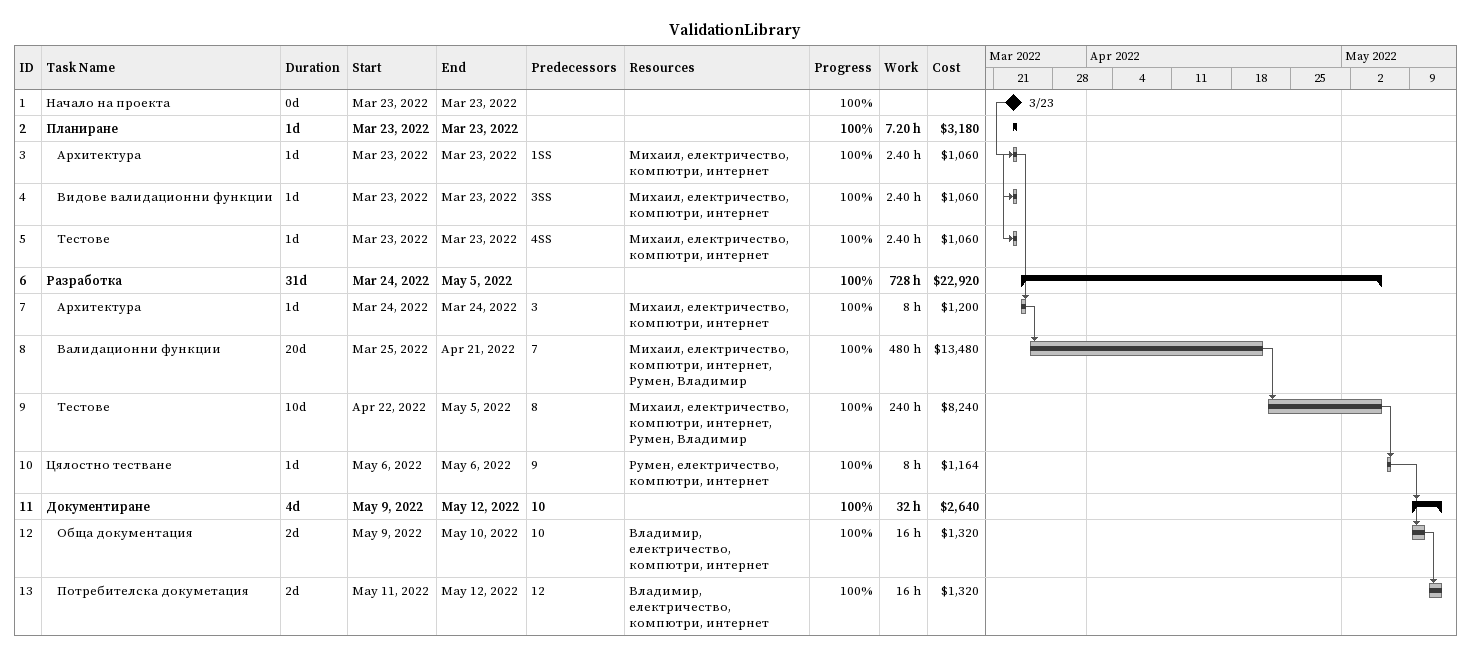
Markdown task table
ValidationLibrary

| ID | Level | Task | Duration | Start | Finish | Predecessors | Resources | % complete | Work (h) | Cost ($) |
|---|---|---|---|---|---|---|---|---|---|---|
| 1 | 1 | Начало на проекта | 0d | 2022-03-23 | 2022-03-23 |  |  | 100 |  |  |
| 2 | 1 | **Планиране** | 1d | 2022-03-23 | 2022-03-23 |  |  | 100 | 7.20 | 3180 |
| 3 | 2 | Архитектура | 1d | 2022-03-23 | 2022-03-23 | 1SS | Михаил, електричество, компютри, интернет | 100 | 2.40 | 1060 |
| 4 | 2 | Видове валидационни функции | 1d | 2022-03-23 | 2022-03-23 | 3SS | Михаил, електричество, компютри, интернет | 100 | 2.40 | 1060 |
| 5 | 2 | Тестове | 1d | 2022-03-23 | 2022-03-23 | 4SS | Михаил, електричество, компютри, интернет | 100 | 2.40 | 1060 |
| 6 | 1 | **Разработка** | 31d | 2022-03-24 | 2022-05-05 |  |  | 100 | 728 | 22920 |
| 7 | 2 | Архитектура | 1d | 2022-03-24 | 2022-03-24 | 3 | Михаил, електричество, компютри, интернет | 100 | 8 | 1200 |
| 8 | 2 | Валидационни функции | 20d | 2022-03-25 | 2022-04-21 | 7 | Михаил, електричество, компютри, интернет, Румен, Владимир | 100 | 480 | 13480 |
| 9 | 2 | Тестове | 10d | 2022-04-22 | 2022-05-05 | 8 | Михаил, електричество, компютри, интернет, Румен, Владимир | 100 | 240 | 8240 |
| 10 | 1 | Цялостно тестване | 1d | 2022-05-06 | 2022-05-06 | 9 | Румен, електричество, компютри, интернет | 100 | 8 | 1164 |
| 11 | 1 | **Документиране** | 4d | 2022-05-09 | 2022-05-12 | 10 |  | 100 | 32 | 2640 |
| 12 | 2 | Обща документация | 2d | 2022-05-09 | 2022-05-10 | 10 | Владимир, електричество, компютри, интернет | 100 | 16 | 1320 |
| 13 | 2 | Потребителска докуметация | 2d | 2022-05-11 | 2022-05-12 | 12 | Владимир, електричество, компютри, интернет | 100 | 16 | 1320 |
